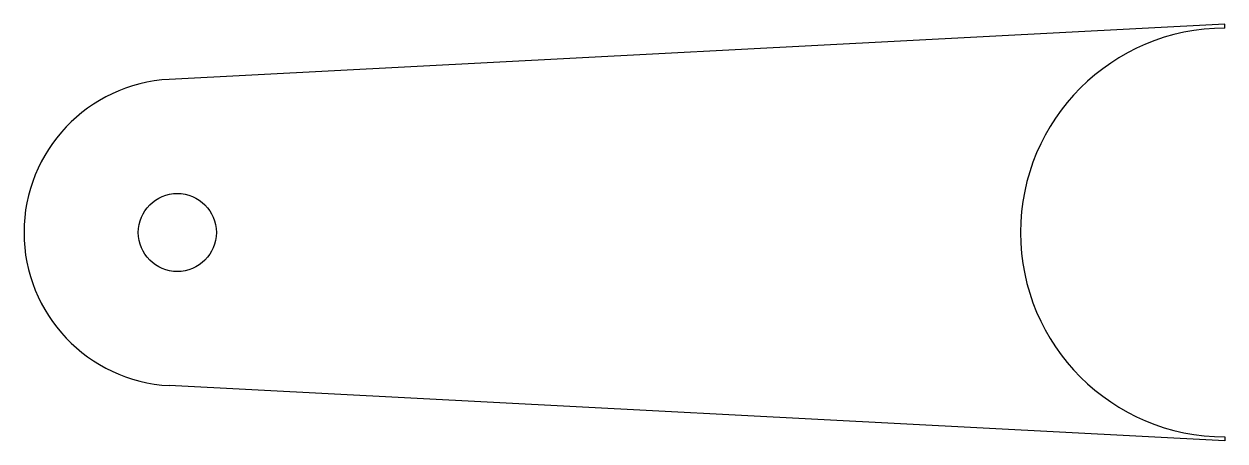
# Model space of a CAD drawing. Header units: inches. Extents: x 2 to 4.94, y 2 to 3.02.
import ezdxf

# ---------------------------------------------------------------- set-up
doc = ezdxf.new("R2010")
doc.units = ezdxf.units.IN
doc.header["$MEASUREMENT"] = 0
doc.layers.get('0').update_dxf_attribs({"linetype": 'CONTINUOUS'})

msp = doc.modelspace()

# ---------------------------------------------------------------- linework, layer by layer
for p, q in [((4.9375, 3.02), (2.3553, 2.8845)), ((4.9375, 3.01), (4.9375, 3.02)), ((4.9375, 2), (2.3553, 2.1355)), ((4.9375, 2.01), (4.9375, 2))]:
    msp.add_line(p, q)
msp.add_circle((2.375, 2.51, 0.0625), 0.0955)
for centre, radius, start, end in [((4.9375, 2.51), 0.5, 90, 270), ((2.375, 2.51), 0.375, 93.0042, 266.9958)]:
    msp.add_arc(centre, radius, start, end)

doc.saveas('drawing.dxf')
